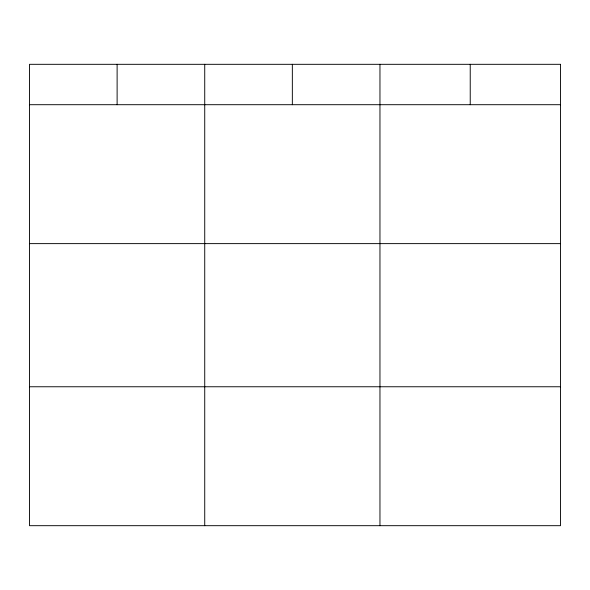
<?xml version="1.0" encoding="UTF-8"?>
<svg xmlns="http://www.w3.org/2000/svg" width="590" height="590" viewBox="0 0 590 590"><rect width="100%" height="100%" fill="white"/><g stroke="black" fill="none" stroke-linecap="round" stroke-linejoin="round"><path stroke-width="0.89" d="M29.5 104.703L560.5 104.703M29.5 243.626L560.5 243.626M29.5 386.76L560.5 386.76M470.23 64.317L470.23 104.703M379.96 64.317L379.96 525.683M292.345 64.317L292.345 104.703M204.73 64.317L204.73 525.683M117.115 64.317L117.115 104.703M560.5 64.317L29.5 64.317L29.5 525.683L560.5 525.683L560.5 64.317"/></g></svg>
